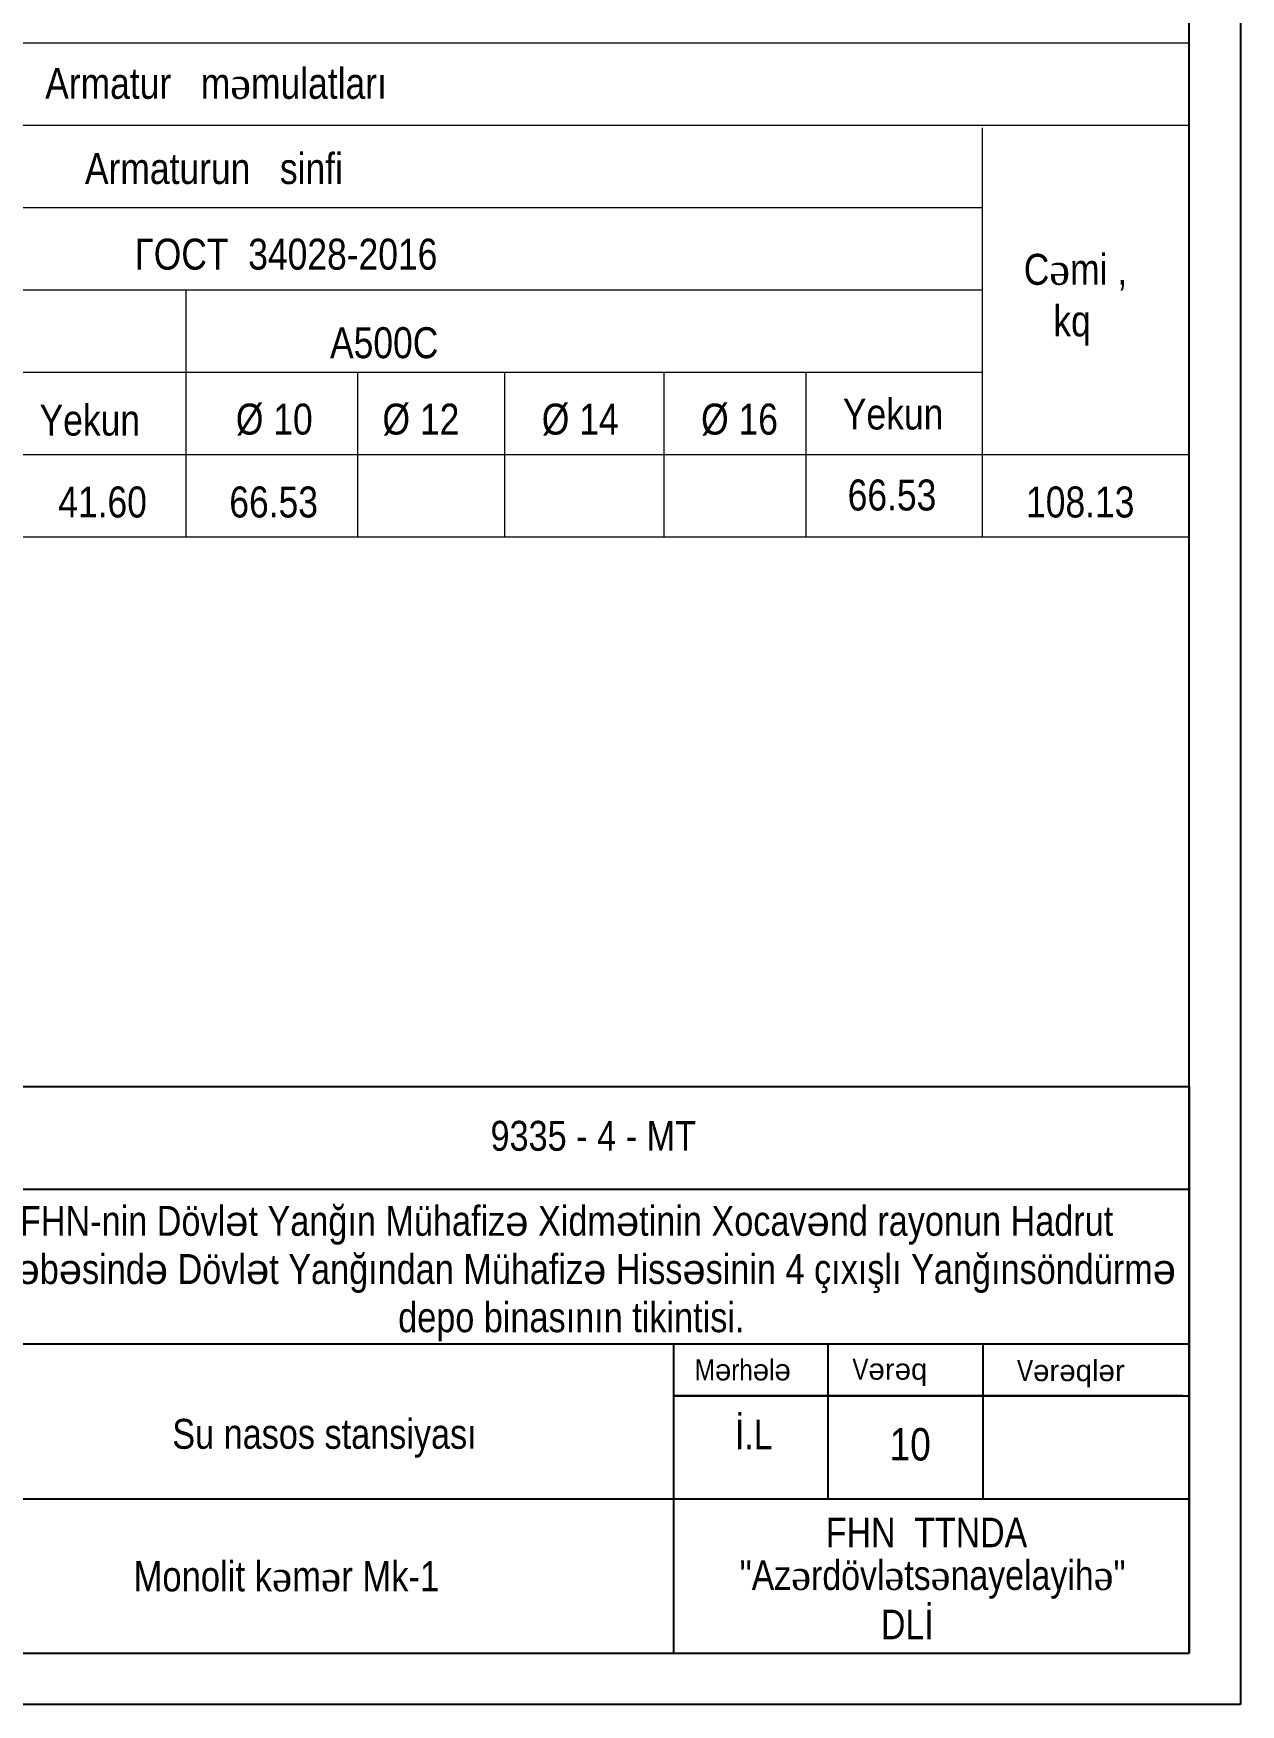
# Model space of a CAD drawing. Header units: millimetres. Extents: x 1321639 to 1366864, y -922319 to -736703.
# Drawn here: x 1355669 to 1366864, y -890723 to -875224 of the extents above; entities that cross this region are included whole.
import ezdxf

# ---------------------------------------------------------------- set-up
doc = ezdxf.new("R2010")
doc.units = ezdxf.units.MM
for name, color, linetype, lineweight in [('0_Ном._пера__7', 7, 'Continuous', 60), ('cedvel  0.09', 7, 'Continuous', 13), ('razmer   0.09', 140, 'Continuous', 9), ('ИЧ  РАЗМЕР  0.09', 143, 'Continuous', 9), ('перегородка_Ном._пера__1', 7, 'Continuous', 15), ('размер  0.09', 141, 'Continuous', 9)]:
    doc.layers.add(name, color=color, linetype=linetype, lineweight=lineweight)
doc.styles.add('style6', font='ARIALN.TTF', dxfattribs={"height": 300})

# ---------------------------------------------------------------- blocks, each defined once
blk = doc.blocks.new('dfvdvbvrtb')
at = {"lineweight": 25}
for p, q in [((1523117, -118590), (1523117, -146990)), ((1523117, -146990), (1482917, -146990))]:
    blk.add_line(p, q, dxfattribs=at)
at = {"lineweight": 25, "ltscale": 15}
for p, q in [((1522617, -146490), (1522617, -119090)), ((1504117, -140991), (1522617, -140991)), ((1522617, -140991), (1522617, -146490)), ((1510617, -141988), (1522618, -141988)), ((1510617, -143488), (1522616, -143488)), ((1517617, -146490), (1517617, -143483)), ((1519112, -143494), (1519112, -144994)), ((1520616, -143490), (1520616, -144989)), ((1522557, -143992), (1517617, -143992)), ((1517617, -143992), (1522617, -143992)), ((1510622, -144993), (1522611, -144993)), ((1484917, -146490), (1522617, -146490))]:
    blk.add_line(p, q, dxfattribs=at)
at = {"lineweight": 5, "ltscale": 15}
blk.add_line((1522617, -140991), (1522617, -140991), dxfattribs=at)
at = {"lineweight": 25, "attachment_point": 1, "style": 'style6'}
for s, insert, char_height, width in [('M{\\fArial|b0|i0|c0|p34;ə}rh{\\fArial|b0|i0|c0|p34;ə}l{\\fArial|b0|i0|c0|p34;ə}', (1517820, -143639), 204.44, 6178.53), ('V{\\fArial|b0|i0|c0|p34;ə\\fArial|b0|i0|c238|p34;r\\fArial|b0|i0|c0|p34;ə\\fArial|b0|i0|c238|p34;q}', (1519349, -143632), 204.44, 6178.53), ('V{\\fArial|b0|i0|c0|p34;ə\\fArial|b0|i0|c238|p34;r\\fArial|b0|i0|c0|p34;ə\\fArial|b0|i0|c238|p34;ql\\fArial|b0|i0|c0|p34;ə\\fArial|b0|i0|c238|p34;r}', (1520947, -143646), 204.444, 6178.53), ('{\\fArial Narrow|b0|i0|c238|p34;İ}.L{\\fArial Narrow|b0|i0|c186|p34;      }', (1518209, -144224), 287.12, 10102.07)]:
    blk.add_mtext(s, dxfattribs=dict(at, insert=insert, char_height=char_height, width=width))
at = {"insert": (1512748, -144217), "char_height": 290, "attachment_point": 1, "style": 'style6'}
blk.add_mtext_dynamic_manual_height_columns('{\\fArial Narrow|b0|i0|c238|p34;S}u {\\fArial Narrow|b0|i0|c238|p34;nasos stansiyası}', width=9292.34, gutter_width=0.957, heights=[0], dxfattribs=at)
at = {"ltscale": 15, "insert": (1518726, -145176), "char_height": 287.12, "attachment_point": 1, "style": 'style6'}
blk.add_mtext('  {\\fArial Narrow|b0|i0|c238|p34;  FHN  TTNDA}', dxfattribs=at)
at = {"lineweight": 25, "ltscale": 15, "insert": (1518255, -145590), "char_height": 287.122, "width": 8667.52, "attachment_point": 1, "style": 'style6'}
blk.add_mtext('"Az{\\fTimes New Roman|b0|i0|c238|p18;ə}rdövl{\\fTimes New Roman|b0|i0|c238|p18;ə}ts{\\fTimes New Roman|b0|i0|c238|p18;ə}nayelayih{\\fTimes New Roman|b0|i0|c238|p18;ə}"\\P               DL{\\fArial Narrow|b0|i0|c238|p34;İ}', dxfattribs=at)
at = {"layer": '0_Ном._пера__7', "linetype": 'Continuous', "insert": (1516575, -142806), "char_height": 290, "width": 13566.31, "attachment_point": 5, "line_spacing_factor": 0.967685, "style": 'style6'}
blk.add_mtext('{\\fArial Narrow|b0|i0|c238|p34;FHN-nin Dövl\\fArial|b0|i0|c238|p38;ə\\fArial Narrow|b0|i0|c238|p34;t Yanğın Mühafiz\\fArial|b0|i0|c238|p38;ə\\fArial Narrow|b0|i0|c238|p34; Xidm\\fArial|b0|i0|c238|p38;ə\\fArial Narrow|b0|i0|c238|p34;tinin} {\\fArial Narrow|b0|i0|c238|p34;Xocav\\fArial|b0|i0|c238|p38;ə\\fArial Narrow|b0|i0|c238|p34;nd rayonun Hadrut\\Pq\\fArial|b0|i0|c238|p38;ə\\fArial Narrow|b0|i0|c238|p34;s\\fArial|b0|i0|c238|p38;ə\\fArial Narrow|b0|i0|c238|p34;b\\fArial|b0|i0|c238|p38;ə\\fArial Narrow|b0|i0|c238|p34;sind\\fArial|b0|i0|c238|p38;ə\\fArial Narrow|b0|i0|c238|p34; Dövl\\fArial|b0|i0|c238|p38;ə\\fArial Narrow|b0|i0|c238|p34;t Yanğından Mühafiz\\fArial|b0|i0|c238|p38;ə\\fArial Narrow|b0|i0|c238|p34; Hiss\\fArial|b0|i0|c238|p38;ə\\fArial Narrow|b0|i0|c238|p34;sinin 4 çıxışlı Yanğınsöndürm\\fArial|b0|i0|c238|p38;ə\\fArial Narrow|b0|i0|c238|p34;\\P depo binasının} {\\fArial Narrow|b0|i0|c238|p34;tikintisi}.', dxfattribs=at)
at = {"layer": 'перегородка_Ном._пера__1', "linetype": 'Continuous', "insert": (1515837, -141324), "char_height": 290, "attachment_point": 1, "style": 'style6'}
blk.add_mtext('{\\fArial Narrow|b0|i0|c238|p34;9335} -{\\fArial Narrow|b0|i0|c238|p34; 4 }- {\\fArial Narrow|b0|i0|c238|p34;MT}', dxfattribs=at)

msp = doc.modelspace()

# ---------------------------------------------------------------- linework, layer by layer
at = {"layer": 'cedvel  0.09', "lineweight": 20}
for p, q in [((1348710.055, -875310.018), (1366386.229, -875310.018)), ((1352649.851, -876074.018), (1366386.229, -876074.018)), ((1364468.956, -876097.959), (1364468.956, -879894.018)), ((1352649.851, -876838.018), (1364468.956, -876838.018)), ((1352649.851, -877602.018), (1364468.956, -877602.018)), ((1357082.015, -877602.018), (1357082.015, -879894.018)), ((1352649.851, -878366.018), (1364468.956, -878366.018)), ((1358675.218, -878366.018), (1358675.218, -879894.018)), ((1360036.791, -878366.018), (1360036.791, -879894.018)), ((1361514.179, -878366.018), (1361514.179, -879894.018)), ((1362833.225, -878366.018), (1362833.225, -879894.018)), ((1348710.055, -879130.018), (1366386.229, -879130.018)), ((1348710.055, -879894.018), (1366386.229, -879894.018))]:
    msp.add_line(p, q, dxfattribs=at)

# ---------------------------------------------------------------- block references
at = {"xscale": 0.9554694104179444, "yscale": 0.9554694104179444, "zscale": 0.9554694104179444}
msp.add_blockref('dfvdvbvrtb', (-88427.806, -750278.649), dxfattribs=at)

# ---------------------------------------------------------------- texts
at = {"insert": (1363608.954, -888159.315), "char_height": 300, "attachment_point": 1, "style": 'style6'}
msp.add_mtext_dynamic_manual_height_columns('10', width=743.87098, gutter_width=12.5, heights=[0], dxfattribs=at)
at = {"lineweight": 15, "insert": (1356597.494, -889392.894), "char_height": 280, "width": 13362.19242, "attachment_point": 1, "style": 'style6'}
msp.add_mtext('{\\fArial Narrow|b0|i0|c238|p34;Monolit k\\fTimes New Roman|b0|i0|c0|p18;ə\\fArial Narrow|b0|i0|c238|p34;m\\fTimes New Roman|b0|i0|c0|p18;ə\\fArial Narrow|b0|i0|c238|p34;r Mk-1}', dxfattribs=at)
at = {"layer": 'razmer   0.09', "lineweight": 20, "attachment_point": 1, "style": 'style6'}
for s, insert, char_height in [('{\\fArial Narrow|b0|i0|c238|p34;\\C0;Armatur\\fArial Narrow|b0|i0|c204|p34;   \\fArial Narrow|b0|i0|c238|p34;m\\fTimes New Roman|b0|i0|c238|p18;ə\\fArial Narrow|b0|i0|c238|p34;mulatları}', (1355778.147, -875543.219), 286.871484), ('{\\fArial Narrow|b0|i0|c238|p34;\\C0;Armaturun\\fArial Narrow|b0|i0|c204|p34;   \\fArial Narrow|b0|i0|c238|p34;sinfi}', (1356146.6, -876332.89), 286.871484), ('{\\C0;C\\fTimes New Roman|b0|i0|c238|p18;ə\\fArial Narrow|b0|i0|c204|p34;mi ,\\P\\fArial Narrow|b0|i0|c238|p34;   kq}', (1364853.317, -877268.16), 286.87148), ('{\\fArial Narrow|b0|i0|c238|p34;\\C0;41.60}', (1355898.531, -879425.883), 286.87148), ('{\\fArial Narrow|b0|i0|c238|p34;\\C0;66.53}', (1357485.385, -879425.883), 286.87148), ('{\\fArial Narrow|b0|i0|c238|p34;\\C0;66.53}', (1363220.004, -879361.225), 286.87148), ('{\\fArial Narrow|b0|i0|c238|p34;\\C0;108.13}', (1364874.474, -879425.883), 286.87148)]:
    msp.add_mtext(s, dxfattribs=dict(at, insert=insert, char_height=char_height))
at = {"layer": 'razmer   0.09', "color": 1, "lineweight": 20, "insert": (1360383.343, -878657.381), "char_height": 286.8715, "attachment_point": 1, "style": 'style6'}
msp.add_mtext('{\\C0;Ø 14}', dxfattribs=at)
at = {"layer": 'ИЧ  РАЗМЕР  0.09', "lineweight": 20, "attachment_point": 1, "style": 'style6'}
for s, insert, char_height in [('{\\C0;A500C}', (1358419.474, -877948.747), 286.87148), ('{\\fArial Narrow|b0|i0|c238|p34;\\C0;Yekun}', (1355725.517, -878666.492), 286.87148), ('{\\C0;Ø 10}', (1357546.056, -878657.381), 286.8715), ('{\\C0;Ø 12}', (1358905.955, -878657.381), 286.8715), ('{\\C0;Ø 16}', (1361860.731, -878657.381), 286.8715), ('{\\fArial Narrow|b0|i0|c238|p34;\\C0;Yekun}', (1363175.475, -878609.987), 286.87148)]:
    msp.add_mtext(s, dxfattribs=dict(at, insert=insert, char_height=char_height))
at = {"layer": 'размер  0.09', "lineweight": 20, "insert": (1356609.061, -877127.365), "char_height": 286.871484, "attachment_point": 1, "style": 'style6'}
msp.add_mtext('{\\C0;ГОСТ  \\fArial Narrow|b0|i0|c238|p34;34028\\fArial Narrow|b0|i0|c204|p34;-20\\fArial Narrow|b0|i0|c238|p34;1\\fArial Narrow|b0|i0|c204|p34;6}', dxfattribs=at)

doc.saveas('drawing.dxf')
